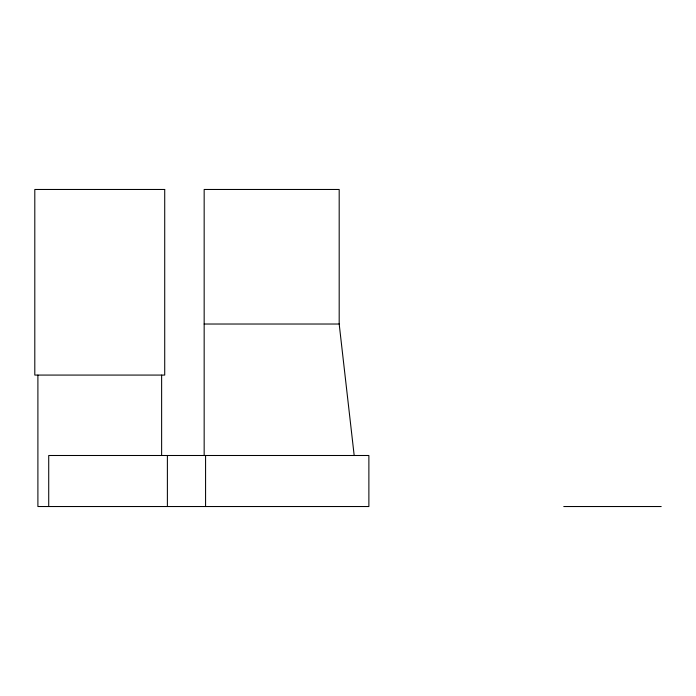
<?xml version="1.0" encoding="UTF-8"?>
<svg xmlns="http://www.w3.org/2000/svg" width="696" height="696" viewBox="0 0 696 696"><rect width="100%" height="100%" fill="white"/><g stroke="black" fill="none" stroke-linecap="round" stroke-linejoin="round"><path stroke-width="1.04" d="M204.163 324.023L339.187 324.023L354.186 455.497M563.76 506.531L661.2 506.531M339.187 324.023L339.187 189.469L204.163 189.469L204.163 455.497M205.572 455.497L205.572 506.531M167.388 455.497L167.388 506.531M161.629 375.144L161.629 455.497M48.72 506.531L48.72 455.497L368.88 455.497L368.88 506.531L37.897 506.531L37.897 375.144M164.717 189.469L34.8 189.469L34.8 375.074L164.717 375.074L164.717 189.469"/></g></svg>
